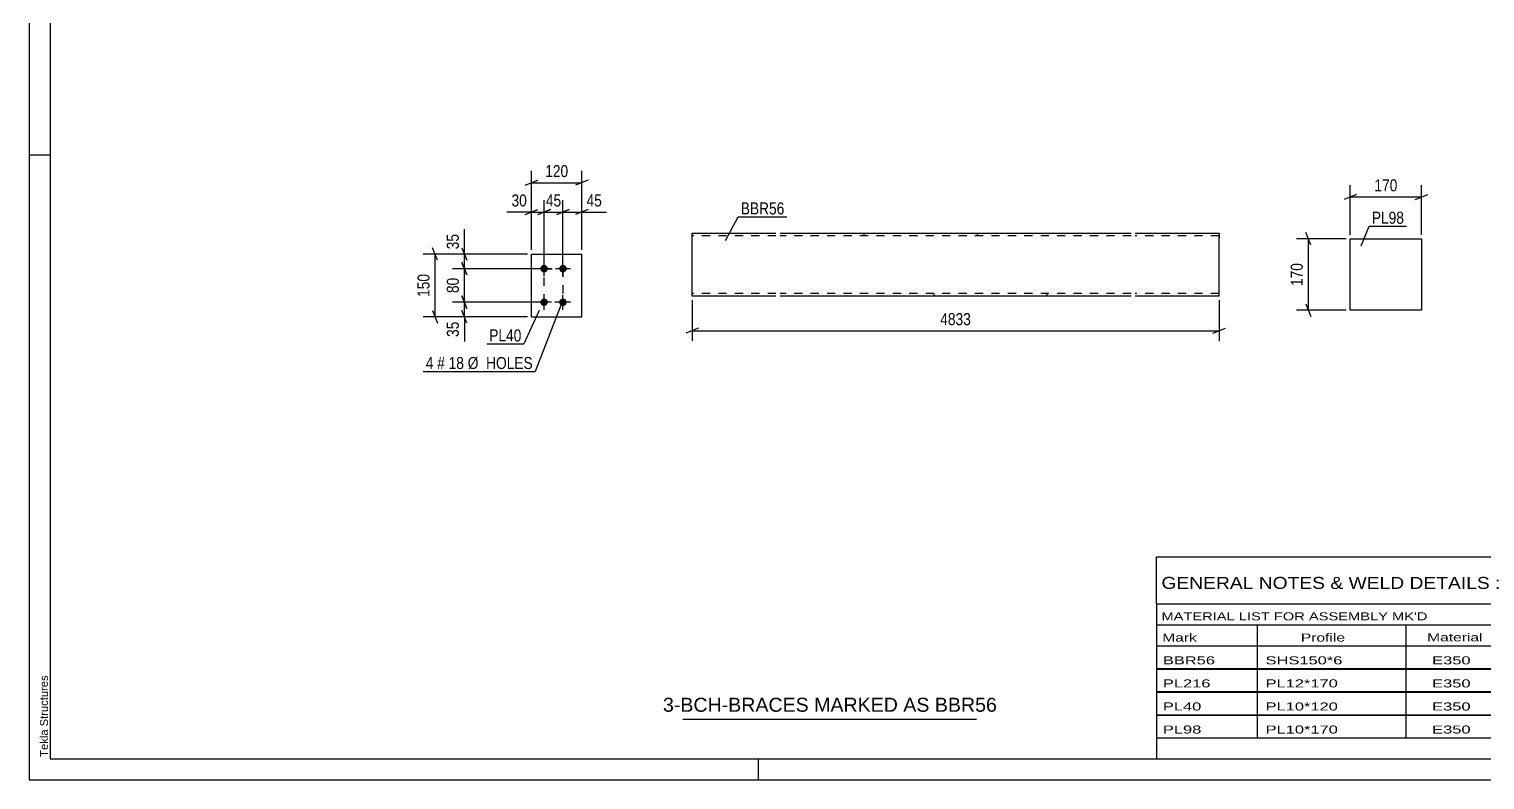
# Model space of a CAD drawing. Header units: millimetres. Extents: x 0 to 594, y 0 to 420.
# Drawn here: x 0 to 347.3, y 0 to 179.1 of the extents above; entities that cross this region are included whole.
import ezdxf

# ---------------------------------------------------------------- set-up
doc = ezdxf.new("R2010")
doc.units = ezdxf.units.MM
doc.linetypes.add('DXK_LINE_DOT2', pattern=[3.9198, 1.9599, -1.9599])
doc.styles.add('Arial', font='ARIAL.TTF', dxfattribs={"height": 0.2})
doc.styles.add('Arial Narrow', font='ARIALN.TTF', dxfattribs={"height": 0.2})

# ---------------------------------------------------------------- blocks, each defined once
blk = doc.blocks.new('Unknown-580610389-1130')
at = {"color": 5, "linetype": 'Continuous'}
for p, q in [((0, 420), (0, 0)), ((5, 415), (5, 5)), ((5, 149), (0, 149)), ((5, 5), (589, 5)), ((174, 0), (174, 5)), ((0, 0), (594, 0))]:
    blk.add_line(p, q, dxfattribs=at)
at = {"color": 174, "linetype": 'Continuous', "style": 'Arial'}
blk.add_text('Tekla Structures', height=1.9102, rotation=90, dxfattribs=at).set_placement((4.5, 5.5))
blk = doc.blocks.new('Part-580610389-2167 - 2161')
at = {"color": 2, "linetype": 'Continuous'}
for p, q in [((119.87, 110.45), (119.87, 125.45)), ((119.87, 125.45), (131.87, 125.45)), ((131.87, 110.45), (131.87, 125.45)), ((119.87, 110.45), (119.87, 110.45)), ((119.87, 110.45), (131.87, 110.45)), ((131.87, 110.45), (131.87, 110.45))]:
    blk.add_line(p, q, dxfattribs=at)
at = {"color": 7, "linetype": 'DXK_LINE_DOT2'}
for p, q in [((119.87, 125.45), (131.87, 125.45)), ((119.87, 110.45), (119.87, 110.45)), ((119.87, 110.45), (131.87, 110.45)), ((131.87, 110.45), (131.87, 110.45))]:
    blk.add_line(p, q, dxfattribs=at)
blk = doc.blocks.new('Bolt-580610389-2200 - 2161')
at = {"linetype": 'Continuous'}
for points in [[(122.87, 121.05), (122.68, 121.07), (122.5, 121.13), (122.34, 121.23), (122.2, 121.35), (122.09, 121.5), (122.01, 121.68), (121.97, 121.86), (121.97, 122.05), (122.01, 122.23), (122.09, 122.4), (122.2, 122.56), (122.34, 122.68), (122.5, 122.78), (122.68, 122.83), (122.87, 122.85), (123.06, 122.83), (123.23, 122.78), (123.4, 122.68), (123.54, 122.56), (123.65, 122.4), (123.72, 122.23), (123.76, 122.05), (123.76, 121.86), (123.72, 121.68), (123.65, 121.5), (123.54, 121.35), (123.4, 121.23), (123.23, 121.13), (123.06, 121.07)], [(127.37, 121.05), (127.18, 121.07), (127, 121.13), (126.84, 121.23), (126.7, 121.35), (126.59, 121.5), (126.51, 121.68), (126.47, 121.86), (126.47, 122.05), (126.51, 122.23), (126.59, 122.4), (126.7, 122.56), (126.84, 122.68), (127, 122.78), (127.18, 122.83), (127.37, 122.85), (127.56, 122.83), (127.73, 122.78), (127.9, 122.68), (128.04, 122.56), (128.15, 122.4), (128.22, 122.23), (128.26, 122.05), (128.26, 121.86), (128.22, 121.68), (128.15, 121.5), (128.04, 121.35), (127.9, 121.23), (127.73, 121.13), (127.56, 121.07)], [(122.87, 113.05), (122.68, 113.07), (122.5, 113.13), (122.34, 113.23), (122.2, 113.35), (122.09, 113.5), (122.01, 113.68), (121.97, 113.86), (121.97, 114.05), (122.01, 114.23), (122.09, 114.4), (122.2, 114.56), (122.34, 114.68), (122.5, 114.78), (122.68, 114.83), (122.87, 114.85), (123.06, 114.83), (123.23, 114.78), (123.4, 114.68), (123.54, 114.56), (123.65, 114.4), (123.72, 114.23), (123.76, 114.05), (123.76, 113.86), (123.72, 113.68), (123.65, 113.5), (123.54, 113.35), (123.4, 113.23), (123.23, 113.13), (123.06, 113.07)], [(127.37, 113.05), (127.18, 113.07), (127, 113.13), (126.84, 113.23), (126.7, 113.35), (126.59, 113.5), (126.51, 113.68), (126.47, 113.86), (126.47, 114.05), (126.51, 114.23), (126.59, 114.4), (126.7, 114.56), (126.84, 114.68), (127, 114.78), (127.18, 114.83), (127.37, 114.85), (127.56, 114.83), (127.73, 114.78), (127.9, 114.68), (128.04, 114.56), (128.15, 114.4), (128.22, 114.23), (128.26, 114.05), (128.26, 113.86), (128.22, 113.68), (128.15, 113.5), (128.04, 113.35), (127.9, 113.23), (127.73, 113.13), (127.56, 113.07)]]:
    blk.add_hatch(color=1, dxfattribs=at).paths.add_polyline_path(points)
at = {"color": 1, "linetype": 'Continuous'}
for p, q in [((124.67, 121.95), (121.07, 121.95)), ((122.87, 120.15), (122.87, 123.75)), ((129.17, 121.95), (125.57, 121.95)), ((127.37, 120.15), (127.37, 123.75)), ((122.87, 112.15), (122.87, 115.75)), ((127.37, 112.15), (127.37, 115.75)), ((124.67, 113.95), (121.07, 113.95)), ((129.17, 113.95), (125.57, 113.95))]:
    blk.add_line(p, q, dxfattribs=at)
blk = doc.blocks.new('Part-580610389-2404 - 2398')
at = {"color": 2, "linetype": 'Continuous'}
for p, q in [((315.21, 129.06), (332.21, 129.06)), ((315.22, 112.06), (315.21, 129.06)), ((332.21, 129.06), (332.22, 112.06)), ((332.22, 112.06), (315.22, 112.06))]:
    blk.add_line(p, q, dxfattribs=at)
blk = doc.blocks.new('Part-580610389-2436 - 2428')
at = {"color": 2, "linetype": 'Continuous'}
for p, q in [((158.17, 115.5), (158.17, 130.41)), ((158.17, 130.41), (178.17, 130.41)), ((179.17, 130.41), (262.9, 130.41)), ((263.9, 130.41), (283.9, 130.41)), ((283.9, 130.41), (283.9, 130.32)), ((283.9, 130.32), (283.9, 129.21)), ((283.9, 115.41), (283.9, 129.21)), ((158.17, 115.41), (158.17, 115.5)), ((178.17, 115.41), (158.17, 115.41)), ((262.9, 115.41), (179.17, 115.41)), ((283.9, 115.41), (263.9, 115.41))]:
    blk.add_line(p, q, dxfattribs=at)
at = {"color": 7, "linetype": 'DXK_LINE_DOT2'}
for p, q in [((178.17, 129.81), (158.17, 129.81)), ((262.9, 129.81), (179.17, 129.81)), ((199.17, 130.41), (199.17, 129.81)), ((226.15, 130.41), (226.15, 129.81)), ((283.9, 129.81), (263.9, 129.81)), ((283.9, 129.21), (283.9, 130.06)), ((158.17, 116.01), (158.17, 116.05)), ((178.17, 116.01), (158.17, 116.01)), ((158.17, 115.41), (158.17, 115.41)), ((262.9, 116.01), (179.17, 116.01)), ((215.92, 115.41), (215.92, 116.01)), ((242.9, 115.41), (242.9, 116.01)), ((283.9, 116.01), (263.9, 116.01)), ((283.9, 116.01), (283.9, 116.05))]:
    blk.add_line(p, q, dxfattribs=at)
blk = doc.blocks.new('Rectangle-580610389-2384 - 2161')
at = {"color": 1, "linetype": 'DXK_LINE_DOT2'}
blk.add_lwpolyline([(122.87, 121.95), (127.37, 121.95), (127.37, 113.95), (122.87, 113.95), (122.87, 121.95)], close=True, dxfattribs=at)
blk = doc.blocks.new('StraightDimension-580610389-2344 - 2161')
at = {"color": 7, "linetype": 'Continuous'}
for p, q in [((121.37, 134.85), (124.37, 136.05)), ((122.87, 122.95), (122.87, 138.3)), ((128.87, 136.05), (125.87, 134.85)), ((127.37, 122.95), (127.37, 138.3)), ((122.87, 135.45), (127.37, 135.45))]:
    blk.add_line(p, q, dxfattribs=at)
at = {"color": 0}
blk.add_wipeout([(127.55, 136.2), (127.55, 140.4), (122.69, 140.4), (122.69, 136.2)], dxfattribs=at)
at = {"color": 3, "style": 'Arial Narrow'}
blk.add_text('45', height=2.863, dxfattribs=at).set_placement((123.29, 136.8))
blk = doc.blocks.new('StraightDimension-580610389-2300 - 2161')
at = {"color": 7, "linetype": 'Continuous'}
for p, q in [((118.87, 125.45), (101.02, 125.45)), ((103.27, 126.95), (104.47, 123.95)), ((103.87, 121.95), (103.87, 125.45)), ((121.87, 121.95), (101.02, 121.95)), ((104.47, 120.45), (103.27, 123.45))]:
    blk.add_line(p, q, dxfattribs=at)
at = {"color": 0}
blk.add_wipeout([(103.12, 130.84), (98.92, 130.84), (98.92, 125.98), (103.12, 125.98)], dxfattribs=at)
at = {"color": 7, "linetype": 'Continuous'}
blk.add_line((103.87, 125.45), (103.87, 131.36), dxfattribs=at)
blk.add_line((103.87, 125.45), (103.87, 131.36), dxfattribs=at)
at = {"color": 3, "style": 'Arial Narrow'}
blk.add_text('35', height=2.863, rotation=90.0002, dxfattribs=at).set_placement((102.52, 126.58))
blk = doc.blocks.new('StraightDimension-580610389-2277 - 2161')
at = {"color": 7, "linetype": 'Continuous'}
for p, q in [((103.27, 115.45), (104.47, 112.45)), ((121.87, 113.95), (101.02, 113.95)), ((104.47, 108.95), (103.27, 111.95)), ((103.87, 110.45), (103.87, 113.95)), ((118.87, 110.45), (101.02, 110.45))]:
    blk.add_line(p, q, dxfattribs=at)
at = {"color": 0}
blk.add_wipeout([(103.12, 109.93), (98.92, 109.93), (98.92, 105.07), (103.12, 105.07)], dxfattribs=at)
at = {"color": 7, "linetype": 'Continuous'}
blk.add_line((103.87, 110.45), (103.87, 104.55), dxfattribs=at)
blk.add_line((103.87, 110.45), (103.87, 104.55), dxfattribs=at)
at = {"color": 3, "style": 'Arial Narrow'}
blk.add_text('35', height=2.863, rotation=90.0002, dxfattribs=at).set_placement((102.52, 105.67))
blk = doc.blocks.new('StraightDimension-580610389-2290 - 2161')
at = {"color": 7, "linetype": 'Continuous'}
for p, q in [((121.87, 121.95), (101.02, 121.95)), ((103.27, 123.45), (104.47, 120.45)), ((103.87, 113.95), (103.87, 121.95)), ((104.47, 112.45), (103.27, 115.45)), ((121.87, 113.95), (101.02, 113.95))]:
    blk.add_line(p, q, dxfattribs=at)
at = {"color": 0}
blk.add_wipeout([(103.12, 120.38), (98.92, 120.38), (98.92, 115.53), (103.12, 115.53)], dxfattribs=at)
at = {"color": 3, "style": 'Arial Narrow'}
blk.add_text('80', height=2.863, rotation=90.0002, dxfattribs=at).set_placement((102.52, 116.13))
blk = doc.blocks.new('StraightDimension-580610389-2314 - 2161')
at = {"color": 7, "linetype": 'Continuous'}
for p, q in [((118.87, 125.45), (94.02, 125.45)), ((97.47, 123.95), (96.27, 126.95)), ((96.87, 110.45), (96.87, 125.45)), ((96.27, 111.95), (97.47, 108.95)), ((118.87, 110.45), (94.02, 110.45))]:
    blk.add_line(p, q, dxfattribs=at)
at = {"color": 0}
blk.add_wipeout([(96.12, 121.3), (91.92, 121.3), (91.92, 114.61), (96.12, 114.61)], dxfattribs=at)
at = {"color": 3, "style": 'Arial Narrow'}
blk.add_text('150', height=2.863, rotation=90.0002, dxfattribs=at).set_placement((95.52, 115.21))
blk = doc.blocks.new('StraightDimension-580610389-2331 - 2161')
at = {"color": 7, "linetype": 'Continuous'}
for p, q in [((118.37, 134.85), (121.37, 136.05)), ((119.87, 126.45), (119.87, 138.3)), ((124.37, 136.05), (121.37, 134.85)), ((122.87, 122.95), (122.87, 138.3)), ((119.87, 135.45), (122.87, 135.45))]:
    blk.add_line(p, q, dxfattribs=at)
at = {"color": 0}
blk.add_wipeout([(119.34, 136.2), (119.34, 140.4), (114.49, 140.4), (114.49, 136.2)], dxfattribs=at)
at = {"color": 7, "linetype": 'Continuous'}
blk.add_line((119.87, 135.45), (113.96, 135.45), dxfattribs=at)
blk.add_line((119.87, 135.45), (113.96, 135.45), dxfattribs=at)
at = {"color": 3, "style": 'Arial Narrow'}
blk.add_text('30', height=2.863, dxfattribs=at).set_placement((115.09, 136.8))
blk = doc.blocks.new('StraightDimension-580610389-2354 - 2161')
at = {"color": 7, "linetype": 'Continuous'}
for p, q in [((125.87, 134.85), (128.87, 136.05)), ((127.37, 122.95), (127.37, 138.3)), ((133.37, 136.05), (130.37, 134.85)), ((131.87, 126.45), (131.87, 138.3)), ((127.37, 135.45), (131.87, 135.45))]:
    blk.add_line(p, q, dxfattribs=at)
at = {"color": 0}
blk.add_wipeout([(137.25, 136.2), (137.25, 140.4), (132.39, 140.4), (132.39, 136.2)], dxfattribs=at)
at = {"color": 7, "linetype": 'Continuous'}
blk.add_line((131.87, 135.45), (137.78, 135.45), dxfattribs=at)
blk.add_line((131.87, 135.45), (137.78, 135.45), dxfattribs=at)
at = {"color": 3, "style": 'Arial Narrow'}
blk.add_text('45', height=2.863, dxfattribs=at).set_placement((132.99, 136.8))
blk = doc.blocks.new('StraightDimension-580610389-2368 - 2161')
at = {"color": 7, "linetype": 'Continuous'}
for p, q in [((118.37, 141.85), (121.37, 143.05)), ((119.87, 126.45), (119.87, 145.3)), ((119.87, 142.45), (131.87, 142.45)), ((133.37, 143.05), (130.37, 141.85)), ((131.87, 126.45), (131.87, 145.3))]:
    blk.add_line(p, q, dxfattribs=at)
at = {"color": 0}
blk.add_wipeout([(129.21, 143.2), (129.21, 147.4), (122.53, 147.4), (122.53, 143.2)], dxfattribs=at)
at = {"color": 3, "style": 'Arial Narrow'}
blk.add_text('120', height=2.863, dxfattribs=at).set_placement((123.13, 143.8))
blk = doc.blocks.new('StraightDimension-580610389-2406 - 2398')
at = {"color": 7, "linetype": 'Continuous'}
for p, q in [((316.71, 139.66), (313.71, 138.46)), ((315.21, 130.06), (315.21, 141.91)), ((315.21, 139.06), (332.21, 139.06)), ((330.71, 138.46), (333.71, 139.66)), ((332.21, 130.06), (332.21, 141.91))]:
    blk.add_line(p, q, dxfattribs=at)
at = {"color": 0}
blk.add_wipeout([(327.06, 139.81), (327.06, 144.01), (320.37, 144.01), (320.37, 139.81)], dxfattribs=at)
at = {"color": 3, "style": 'Arial Narrow'}
blk.add_text('170', height=2.863, dxfattribs=at).set_placement((320.97, 140.41))
blk = doc.blocks.new('StraightDimension-580610389-2417 - 2398')
at = {"color": 7, "linetype": 'Continuous'}
for p, q in [((314.21, 129.06), (302.37, 129.06)), ((305.82, 127.56), (304.62, 130.56)), ((305.22, 112.06), (305.22, 129.06)), ((314.22, 112.06), (302.37, 112.06)), ((304.62, 113.56), (305.82, 110.56))]:
    blk.add_line(p, q, dxfattribs=at)
at = {"color": 0}
blk.add_wipeout([(304.47, 123.9), (300.27, 123.9), (300.27, 117.21), (304.47, 117.21)], dxfattribs=at)
at = {"color": 3, "style": 'Arial Narrow'}
blk.add_text('170', height=2.863, rotation=90.0002, dxfattribs=at).set_placement((303.87, 117.81))
blk = doc.blocks.new('StraightDimension-580610389-2441 - 2428')
at = {"color": 7, "linetype": 'Continuous'}
for p, q in [((158.17, 114.41), (158.17, 104.74)), ((283.9, 114.41), (283.9, 104.74)), ((159.67, 107.74), (156.67, 106.54)), ((282.4, 106.54), (285.4, 107.74)), ((158.17, 107.14), (283.9, 107.14))]:
    blk.add_line(p, q, dxfattribs=at)
at = {"color": 0}
blk.add_wipeout([(225.29, 107.89), (225.29, 112.09), (216.78, 112.09), (216.78, 107.89)], dxfattribs=at)
at = {"color": 3, "style": 'Arial Narrow'}
blk.add_text('4833', height=2.863, dxfattribs=at).set_placement((217.38, 108.49))
blk = doc.blocks.new('Unknown-580610389-4477')
at = {"color": 7, "linetype": 'Continuous'}
blk.add_line((156, 14.5), (226, 14.5), dxfattribs=at)
at = {"color": 7, "style": 'Arial'}
blk.add_text('3-BCH-BRACES MARKED AS BBR56', height=3.3428, dxfattribs=at).set_placement((151.23, 16.25))
blk = doc.blocks.new('Unknown-580610389-4476')
at = {"color": 7, "linetype": 'Continuous'}
for p, q in [((269, 53.25), (429, 53.25)), ((269, 42), (269, 53.25)), ((429, 53.25), (429, 42)), ((269, 42), (429, 42)), ((269, 42), (269, 37)), ((429, 42), (429, 37)), ((269, 37), (429, 37)), ((269, 37), (269, 32)), ((293, 37), (293, 32)), ((328.5, 37), (328.5, 32)), ((354.5, 37), (354.5, 32)), ((367.5, 37), (367.5, 32)), ((385, 37), (385, 32)), ((407, 37), (407, 32)), ((429, 37), (429, 32)), ((269, 32), (429, 32)), ((269, 31.95), (269, 26.55)), ((269, 31.95), (429, 31.95)), ((293, 32), (293, 26.5)), ((328.5, 32), (328.5, 26.5)), ((354.5, 32), (354.5, 26.5)), ((367.5, 32), (367.5, 26.5)), ((385, 32), (385, 26.5)), ((407, 32), (407, 26.5)), ((429, 31.95), (429, 26.55)), ((269, 26.55), (429, 26.55)), ((269, 26.45), (269, 21.05)), ((269, 26.45), (429, 26.45)), ((293, 26.5), (293, 21)), ((328.5, 26.5), (328.5, 21)), ((354.5, 26.5), (354.5, 21)), ((367.5, 26.5), (367.5, 21)), ((385, 26.5), (385, 21)), ((407, 26.5), (407, 21)), ((429, 26.45), (429, 21.05)), ((269, 21.05), (429, 21.05)), ((269, 20.95), (269, 15.55)), ((269, 20.95), (429, 20.95)), ((293, 21), (293, 15.5)), ((328.5, 21), (328.5, 15.5)), ((354.5, 21), (354.5, 15.5)), ((367.5, 21), (367.5, 15.5)), ((385, 21), (385, 15.5)), ((407, 21), (407, 15.5)), ((429, 20.95), (429, 15.55)), ((269, 15.55), (429, 15.55)), ((269, 15.45), (269, 10.05)), ((269, 15.45), (429, 15.45)), ((293, 15.5), (293, 10)), ((328.5, 15.5), (328.5, 10)), ((354.5, 15.5), (354.5, 10)), ((367.5, 15.5), (367.5, 10)), ((385, 15.5), (385, 10)), ((407, 15.5), (407, 10)), ((429, 15.45), (429, 10.05)), ((269, 10.05), (429, 10.05)), ((269, 10), (429, 10)), ((269, 10), (269, 5)), ((385, 10), (385, 5)), ((407, 10), (407, 5)), ((429, 10), (429, 5)), ((269, 5), (429, 5))]:
    blk.add_line(p, q, dxfattribs=at)
at = {"color": 7, "style": 'Arial Narrow'}
for s, height, width, p in [('GENERAL NOTES & WELD DETAILS :', 2.8633, 1.4, (270.15, 45.56)), ('REFER TYP DRAWING TYP-01', 1.9089, 1.6, (353.7, 45.66)), ("MATERIAL LIST FOR ASSEMBLY MK'D", 1.9089, 1.6, (270.15, 38.06)), ('BBR56', 1.909, 1.794707, (362.57, 37.97)), ('3', 1.91, 1.794707, (391.08, 38.06)), ('No. Required', 1.9089, 1.6, (400.41, 38.06)), ('Mark', 1.909, 1.7, (270.34, 33)), ('Profile', 1.909, 1.7, (303.41, 33)), ('Material', 1.909, 1.7, (333.54, 33.06)), ('No.', 1.909, 1.7, (358.5, 33.06)), ('Length', 1.909, 1.7, (369, 33.06)), ('Area', 1.909, 1.7, (391.5, 33.06)), ('Weight', 1.909, 1.7, (411, 33.06))]:
    blk.add_text(s, height=height, dxfattribs=dict(at, width=width)).set_placement(p)
at = {"color": 7, "linetype": 'Continuous', "style": 'Arial Narrow'}
for s, height, width, p in [('BBR56', 1.909, 1.794707, (270.5, 27.56)), ('SHS150*6', 1.909, 1.794707, (295, 27.56)), ('E350', 1.909, 1.794707, (334.74, 27.56)), ('1', 1.91, 1.794707, (358.86, 27.56)), ('4833', 1.909, 1.794707, (371.58, 27.56)), ('2.9', 1.909, 1.794707, (395.32, 27.56)), ('130.8', 1.909, 1.794707, (411.96, 27.56)), ('PL216', 1.909, 1.794707, (270.5, 22.06)), ('PL12*170', 1.909, 1.794707, (295, 22.06)), ('E350', 1.909, 1.794707, (334.74, 22.06)), ('1', 1.91, 1.794707, (358.86, 22.06)), ('686', 1.909, 1.794707, (373.77, 22.06)), ('0.3', 1.909, 1.794707, (395.32, 22.06)), ('11.0', 1.909, 1.794707, (414.14, 22.06)), ('PL40', 1.909, 1.794707, (270.5, 16.56)), ('PL10*120', 1.909, 1.794707, (295, 16.56)), ('E350', 1.909, 1.794707, (334.74, 16.56)), ('4', 1.91, 1.794707, (358.86, 16.56)), ('150', 1.909, 1.794707, (373.77, 16.56)), ('0.0', 1.909, 1.794707, (395.32, 16.56)), ('5.7', 1.909, 1.794707, (416.33, 16.56)), ('PL98', 1.909, 1.794707, (270.5, 11.06)), ('PL10*170', 1.909, 1.794707, (295, 11.06)), ('E350', 1.909, 1.794707, (334.74, 11.06)), ('2', 1.91, 1.794707, (358.86, 11.06)), ('170', 1.909, 1.794707, (373.77, 11.06)), ('0.1', 1.909, 1.794707, (395.32, 11.06)), ('4.5', 1.909, 1.794707, (416.33, 11.06)), ('Total', 1.909, 1.7, (371.33, 6.5)), ('3.4', 1.909, 1.794707, (394.83, 6.5)), ('151.9', 1.909, 1.794707, (411.96, 6.5))]:
    blk.add_text(s, height=height, dxfattribs=dict(at, width=width)).set_placement(p)
blk = doc.blocks.new('Mark-580610389-2163 - 2161')
at = {"color": 0}
blk.add_wipeout([(117.46, 104.6), (117.46, 107.6), (109.78, 107.6), (109.78, 104.6)], dxfattribs=at)
blk.add_wipeout([(117.46, 104.6), (117.46, 107.6), (109.78, 107.6), (109.78, 104.6)], dxfattribs=at)
at = {"color": 30, "linetype": 'Continuous'}
for p in [(121.71, 111.96), (109.18, 104)]:
    blk.add_line(p, (118.06, 104), dxfattribs=at)
at = {"color": 3, "style": 'Arial Narrow'}
blk.add_text('PL40', height=2.863, dxfattribs=at).set_placement((109.78, 104.6))
blk = doc.blocks.new('Mark-580610389-2196 - 2161')
at = {"color": 0}
blk.add_wipeout([(96.46, 98.02), (96.46, 101.02), (94.63, 101.02), (94.63, 98.02)], dxfattribs=at)
blk.add_wipeout([(96.46, 98.02), (96.46, 101.02), (94.63, 101.02), (94.63, 98.02)], dxfattribs=at)
blk.add_wipeout([(99.19, 98.02), (99.19, 101.02), (97.36, 101.02), (97.36, 98.02)], dxfattribs=at)
blk.add_wipeout([(99.19, 98.02), (99.19, 101.02), (97.36, 101.02), (97.36, 98.02)], dxfattribs=at)
at = {"color": 3, "style": 'Arial Narrow'}
blk.add_text('4', height=2.86, dxfattribs=at).set_placement((94.63, 98.02))
at = {"color": 0}
blk.add_wipeout([(103.75, 98.02), (103.75, 101.02), (100.09, 101.02), (100.09, 98.02)], dxfattribs=at)
blk.add_wipeout([(103.75, 98.02), (103.75, 101.02), (100.09, 101.02), (100.09, 98.02)], dxfattribs=at)
at = {"color": 3, "style": 'Arial Narrow'}
blk.add_text('#', height=2.86, dxfattribs=at).set_placement((97.36, 98.02))
at = {"color": 0}
blk.add_wipeout([(120.17, 98.02), (120.17, 101.02), (104.65, 101.02), (104.65, 98.02)], dxfattribs=at)
blk.add_wipeout([(120.17, 98.02), (120.17, 101.02), (104.65, 101.02), (104.65, 98.02)], dxfattribs=at)
at = {"color": 7, "linetype": 'Continuous'}
for p in [(127.2, 114.05), (94.03, 97.42)]:
    blk.add_line(p, (120.77, 97.42), dxfattribs=at)
at = {"color": 3, "style": 'Arial Narrow'}
for s, p in [('18', (100.09, 98.02)), ('Ø  HOLES', (104.65, 98.02))]:
    blk.add_text(s, height=2.863, dxfattribs=at).set_placement(p)
blk = doc.blocks.new('Mark-580610389-2400 - 2398')
at = {"color": 0}
blk.add_wipeout([(328.03, 132.68), (328.03, 135.68), (320.35, 135.68), (320.35, 132.68)], dxfattribs=at)
blk.add_wipeout([(328.03, 132.68), (328.03, 135.68), (320.35, 135.68), (320.35, 132.68)], dxfattribs=at)
at = {"color": 30, "linetype": 'Continuous'}
for p, q in [((317.79, 127.4), (319.75, 132.08)), ((319.75, 132.08), (328.63, 132.08))]:
    blk.add_line(p, q, dxfattribs=at)
at = {"color": 3, "style": 'Arial Narrow'}
blk.add_text('PL98', height=2.863, dxfattribs=at).set_placement((320.35, 132.68))
blk = doc.blocks.new('Mark-580610389-2432 - 2428')
at = {"color": 0}
blk.add_wipeout([(180.2, 134.9), (180.2, 137.9), (169.79, 137.9), (169.79, 134.9)], dxfattribs=at)
blk.add_wipeout([(180.2, 134.9), (180.2, 137.9), (169.79, 137.9), (169.79, 134.9)], dxfattribs=at)
at = {"color": 30, "linetype": 'Continuous'}
for p, q in [((166.14, 128.65), (169.19, 134.3)), ((169.19, 134.3), (180.8, 134.3))]:
    blk.add_line(p, q, dxfattribs=at)
at = {"color": 3, "style": 'Arial Narrow'}
blk.add_text('BBR56', height=2.863, dxfattribs=at).set_placement((169.79, 134.9))

msp = doc.modelspace()

# ---------------------------------------------------------------- block references
for name in ['Unknown-580610389-1130', 'Part-580610389-2436 - 2428', 'Part-580610389-2404 - 2398', 'Part-580610389-2167 - 2161', 'Bolt-580610389-2200 - 2161', 'Rectangle-580610389-2384 - 2161', 'Unknown-580610389-4476', 'Unknown-580610389-4477']:
    msp.add_blockref(name, (0, 0))

# ---------------------------------------------------------------- next in the draw order: block references
for name in ['StraightDimension-580610389-2406 - 2398', 'StraightDimension-580610389-2344 - 2161', 'Mark-580610389-2432 - 2428', 'StraightDimension-580610389-2277 - 2161', 'StraightDimension-580610389-2441 - 2428']:
    msp.add_blockref(name, (0, 0))

# ---------------------------------------------------------------- next in the draw order: block references
for name in ['Mark-580610389-2400 - 2398', 'StraightDimension-580610389-2300 - 2161', 'StraightDimension-580610389-2417 - 2398']:
    msp.add_blockref(name, (0, 0))

# ---------------------------------------------------------------- next in the draw order: block references
msp.add_blockref('StraightDimension-580610389-2290 - 2161', (0, 0))

# ---------------------------------------------------------------- next in the draw order: block references
msp.add_blockref('StraightDimension-580610389-2314 - 2161', (0, 0))

# ---------------------------------------------------------------- next in the draw order: block references
for name in ['StraightDimension-580610389-2331 - 2161', 'Mark-580610389-2163 - 2161']:
    msp.add_blockref(name, (0, 0))

# ---------------------------------------------------------------- next in the draw order: block references
for name in ['StraightDimension-580610389-2354 - 2161', 'Mark-580610389-2196 - 2161']:
    msp.add_blockref(name, (0, 0))

# ---------------------------------------------------------------- next in the draw order: block references
msp.add_blockref('StraightDimension-580610389-2368 - 2161', (0, 0))

doc.saveas('drawing.dxf')
